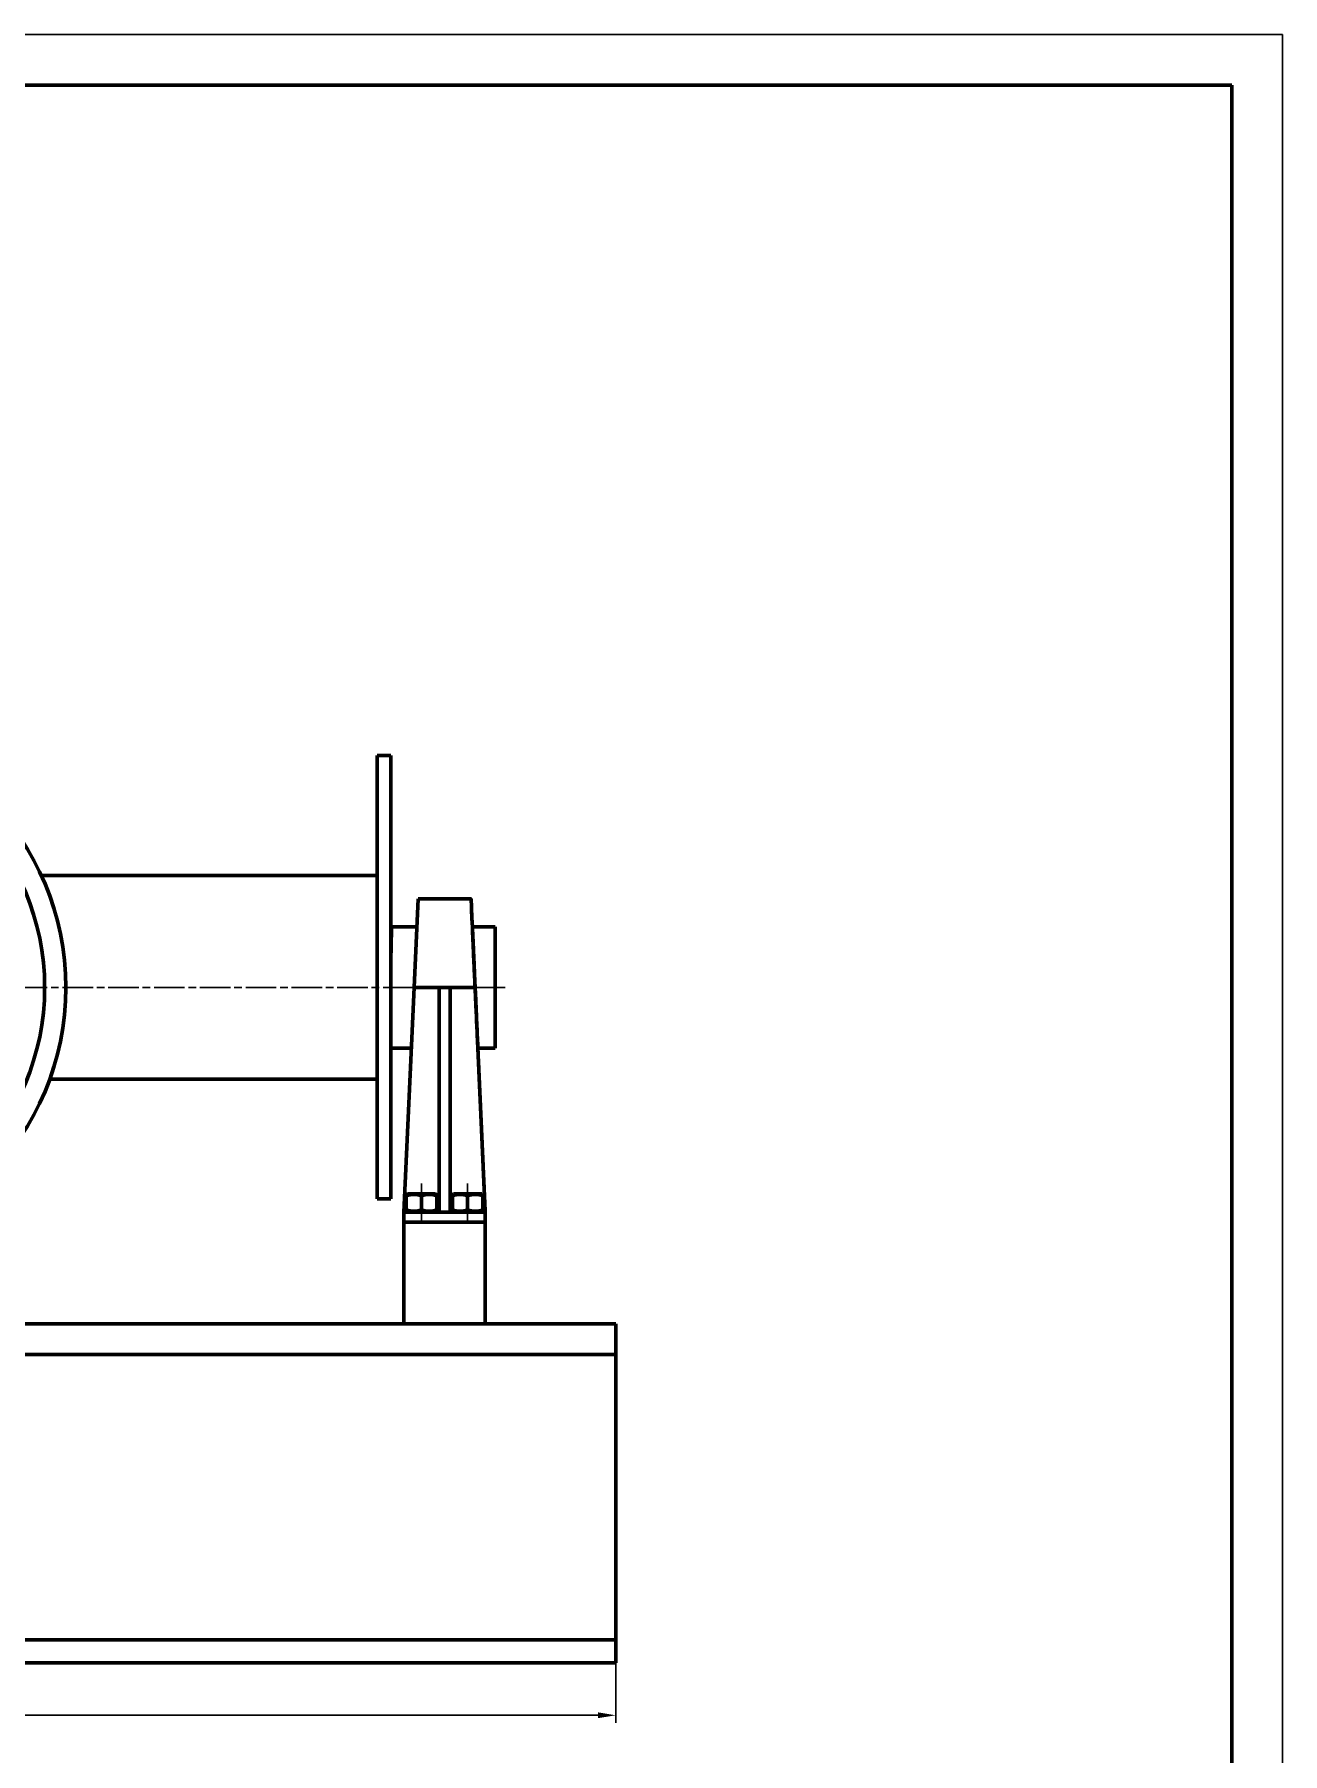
# Model space of a CAD drawing. Header units: millimetres. Extents: x -2161 to -582, y -4625 to -3434.
# Drawn here: x -1217.6 to -972.3, y -3771.5 to -3433.7 of the extents above; entities that cross this region are included whole.
import ezdxf

# ---------------------------------------------------------------- set-up
doc = ezdxf.new("R2010")
doc.units = ezdxf.units.MM
doc.header["$LTSCALE"] = 0.5
doc.linetypes.add('AM_ISO08W050', pattern=[18, 12, -1.5, 3, -1.5])
doc.linetypes.add('AM_ISO08W050x2', pattern=[9, 6, -0.75, 1.5, -0.75])
for name, color, linetype, lineweight in [('AM_0', 7, 'Continuous', 50), ('AM_0N', 7, 'Continuous', 50), ('AM_4', 3, 'Continuous', 25), ('AM_7', 4, 'AM_ISO08W050', 25)]:
    doc.layers.add(name, color=color, linetype=linetype, lineweight=lineweight)
doc.styles.add('MyTemplate', font='tcvn+7284-2003i.ttf', dxfattribs={"width": 0.8, "height": 3.5})
doc.dimstyles.new('Copy of MyTemplate', dxfattribs={"dimtxt": 3.5, "dimasz": 3.5, "dimexe": 1.5, "dimexo": 0, "dimtad": 1, "dimtoh": 1, "dimdec": 0, "dimlfac": 3.003, "dimdsep": 46, "dimtxsty": 'MyTemplate', "dimcen": 5, "dimclrd": 3, "dimclre": 3, "dimclrt": 1, "dimadec": 0, "dimazin": 0, "dimtfac": 1, "dimtdec": 0, "dimtmove": 0, "dimatfit": 3, "dimfxl": 1, "dimlwd": 25, "dimlwe": 25, "dimarcsym": 0})

# ---------------------------------------------------------------- blocks, each defined once
blk = doc.blocks.new('*D9')
at = {"layer": 'AM_0', "color": 3, "lineweight": 25, "transparency": 16777216}
for p, q in [((-1503.06, -3753.7), (-1503.06, -3765.47)), ((-1103.36, -3753.7), (-1103.36, -3765.47)), ((-1499.56, -3763.97), (-1106.86, -3763.97))]:
    blk.add_line(p, q, dxfattribs=at)
at = {"layer": 'AM_0', "color": 3, "transparency": 16777216}
for points in [[(-1499.56, -3763.39), (-1499.56, -3764.55), (-1503.06, -3763.97)], [(-1106.86, -3763.39), (-1106.86, -3764.55), (-1103.36, -3763.97)]]:
    blk.add_solid(points, dxfattribs=at)
at = {"layer": 'Defpoints', "color": 0, "transparency": 16777216}
for p in [(-1503.06, -3753.7), (-1103.36, -3753.7), (-1103.36, -3763.97)]:
    blk.add_point(p, dxfattribs=at)
at = {"layer": 'AM_0', "color": 1, "transparency": 16777216, "insert": (-1303.21, -3761.6), "char_height": 3.5, "attachment_point": 5, "style": 'MyTemplate'}
blk.add_mtext('1200', dxfattribs=at)

msp = doc.modelspace()

# ---------------------------------------------------------------- linework, layer by layer
at = {"layer": 'AM_0'}
for p, q in [((-982.32, -3443.74), (-2141.32, -3443.74)), ((-982.32, -4264.74), (-982.32, -3443.74)), ((-1150.22, -3598.97), (-1216.22, -3598.97)), ((-1147.4, -3609.09), (-1147.56, -3609.09)), ((-1127.06, -3609.09), (-1127.06, -3632.92)), ((-1142.97, -3621.01), (-1130.98, -3621.01)), ((-1150.22, -3638.97), (-1214.54, -3638.97)), ((-1138.04, -3665.1), (-1144.97, -3665.1)), ((-1144.97, -3667.09), (-1144.97, -3687.1)), ((-1135.91, -3665.1), (-1128.99, -3665.1)), ((-1128.99, -3667.09), (-1128.99, -3665.1)), ((-1128.99, -3667.09), (-1128.99, -3687.1)), ((-1445.11, -3687.1), (-1103.36, -3687.1)), ((-1144.97, -3687.1), (-1128.99, -3687.1)), ((-1103.36, -3687.1), (-1103.36, -3753.7)), ((-1503.06, -3693.12), (-1103.36, -3693.12)), ((-1503.06, -3749.17), (-1103.36, -3749.17)), ((-1103.36, -3753.7), (-1503.06, -3753.7))]:
    msp.add_line(p, q, dxfattribs=at)
at = {"layer": 'AM_0', "extrusion": (0, 1, 0)}
for p, q in [((-1150.22, -3575.41), (-1150.22, -3662.53)), ((-1147.56, -3575.41), (-1150.22, -3575.41)), ((-1147.56, -3575.41), (-1147.56, -3662.53)), ((-1147.56, -3575.41), (-1147.56, -3575.41)), ((-1142.97, -3621.01), (-1142.18, -3603.57)), ((-1142.18, -3603.57), (-1131.77, -3603.57)), ((-1142.43, -3609.09), (-1147.56, -3609.09)), ((-1147.56, -3609.09), (-1142.43, -3609.09)), ((-1128.99, -3609.09), (-1131.52, -3609.09)), ((-1131.52, -3609.09), (-1127.06, -3609.09)), ((-1142.97, -3621.01), (-1144.97, -3665.1)), ((-1142.97, -3621.01), (-1136.98, -3621.01)), ((-1138.04, -3621.01), (-1138.04, -3665.1)), ((-1138.04, -3621.01), (-1138.04, -3621.01)), ((-1136.98, -3621.01), (-1138.04, -3621.01)), ((-1138.04, -3665.1), (-1138.04, -3621.01)), ((-1135.91, -3621.01), (-1136.98, -3621.01)), ((-1136.98, -3621.01), (-1135.91, -3621.01)), ((-1135.91, -3621.01), (-1130.98, -3621.01)), ((-1135.91, -3665.1), (-1135.91, -3621.01)), ((-1135.91, -3621.01), (-1135.91, -3665.1)), ((-1128.99, -3665.1), (-1130.98, -3621.01)), ((-1130.98, -3621.01), (-1130.44, -3632.92)), ((-1130.98, -3621.01), (-1130.98, -3621.01)), ((-1217.07, -3632.92), (-1217.1, -3632.92)), ((-1143.51, -3632.92), (-1147.56, -3632.92)), ((-1147.56, -3632.92), (-1143.51, -3632.92)), ((-1138.04, -3632.92), (-1138.04, -3632.92)), ((-1138.04, -3632.92), (-1138.04, -3632.92)), ((-1135.91, -3632.92), (-1135.91, -3632.92)), ((-1135.91, -3632.92), (-1135.91, -3632.92)), ((-1128.99, -3632.92), (-1130.44, -3632.92)), ((-1130.44, -3632.92), (-1128.99, -3664.96)), ((-1130.44, -3632.92), (-1127.06, -3632.92)), ((-1130.44, -3632.92), (-1130.44, -3632.92)), ((-1138.04, -3635.57), (-1138.04, -3635.57)), ((-1135.91, -3635.57), (-1135.91, -3635.57)), ((-1128.99, -3664.9), (-1130.32, -3635.61)), ((-1130.32, -3635.61), (-1130.32, -3635.63)), ((-1130.32, -3635.68), (-1130.32, -3635.63)), ((-1130.32, -3635.68), (-1130.32, -3635.7)), ((-1130.32, -3635.7), (-1128.99, -3664.9)), ((-1138.04, -3638.44), (-1138.04, -3638.44)), ((-1135.91, -3638.44), (-1135.91, -3638.44)), ((-1130.19, -3638.44), (-1130.19, -3638.44)), ((-1130.19, -3638.44), (-1130.19, -3638.44)), ((-1147.56, -3662.53), (-1150.22, -3662.53)), ((-1144.97, -3667.09), (-1144.97, -3665.1)), ((-1128.99, -3667.09), (-1144.97, -3667.09)), ((-1138.04, -3664.9), (-1138.04, -3664.9)), ((-1138.04, -3664.96), (-1138.04, -3664.96)), ((-1136.98, -3665.1), (-1138.04, -3665.1)), ((-1138.04, -3665.1), (-1138.04, -3665.1)), ((-1135.91, -3665.1), (-1136.98, -3665.1)), ((-1135.91, -3664.9), (-1135.91, -3664.9)), ((-1135.91, -3664.96), (-1135.91, -3664.96)), ((-1135.91, -3665.1), (-1135.91, -3665.1))]:
    msp.add_line(p, q, dxfattribs=at)
at = {"layer": 'AM_0'}
for radius in [52.45, 48.26]:
    msp.add_circle((-1263.82, -3621.01), radius, dxfattribs=at)
at = {"layer": 'AM_0', "extrusion": (0, 0, -1)}
for major_axis, start_param, end_param in [((-0.79, 17.44), -1.570791, 0.818464), ((0.54, -11.92), -4.712384, -3.141588), ((0.54, -11.92), -4.712384, -3.141588), ((0.54, -11.92), -3.141588, 0.000005), ((-0.79, 17.44), 0.818464, 1.570801), ((0.54, -11.92), -3.141588, 0.000005), ((0.54, -11.92), 0.000005, 1.570801), ((0.54, -11.92), 0.000005, 1.570801), ((-0.79, 17.44), 2.565554, 3.712822)]:
    msp.add_ellipse((-1130.98, -3621.01), major_axis=major_axis, ratio=0.000109, start_param=start_param, end_param=end_param, dxfattribs=at)
at = {"layer": 'AM_0'}
msp.add_open_spline([(-1147.4, -3609.09), (-1147.41, -3609.39), (-1147.41, -3609.69), (-1147.43, -3610.57), (-1147.45, -3611.15), (-1147.47, -3612.32), (-1147.49, -3612.9), (-1147.51, -3614.08), (-1147.53, -3614.67), (-1147.55, -3615.52), (-1147.55, -3615.77), (-1147.56, -3616.02)], degree=3, knots=[290.335291, 290.335291, 290.335291, 290.335291, 297.493596, 297.493596, 311.023343, 311.023343, 324.536513, 324.536513, 338.008793, 338.008793, 343.676889, 343.676889, 343.676889, 343.676889], dxfattribs=at)
at = {"layer": 'AM_0N'}
for p, q in [((-1144.27, -3661.5), (-1144.5, -3661.64)), ((-1144.5, -3661.64), (-1144.5, -3664.96)), ((-1138.74, -3661.5), (-1144.27, -3661.5)), ((-1141.51, -3661.9), (-1141.51, -3664.69)), ((-1138.74, -3661.5), (-1138.51, -3661.64)), ((-1138.51, -3661.64), (-1138.51, -3664.96)), ((-1135.21, -3661.5), (-1135.45, -3661.64)), ((-1135.45, -3661.64), (-1135.45, -3664.96)), ((-1129.69, -3661.5), (-1135.21, -3661.5)), ((-1132.45, -3661.9), (-1132.45, -3664.69)), ((-1129.69, -3661.5), (-1129.45, -3661.64)), ((-1129.45, -3661.64), (-1129.45, -3664.96)), ((-1144.5, -3664.96), (-1144.27, -3665.1)), ((-1144.27, -3665.1), (-1138.74, -3665.1)), ((-1138.51, -3664.96), (-1138.74, -3665.1)), ((-1135.45, -3664.96), (-1135.21, -3665.1)), ((-1135.21, -3665.1), (-1129.69, -3665.1)), ((-1129.45, -3664.96), (-1129.69, -3665.1))]:
    msp.add_line(p, q, dxfattribs=at)
at = {"layer": 'AM_0N', "extrusion": (0, 0, -1)}
for centre, start, end in [((1143.01, -3665.96), 69.7054, 110.2946), ((1143.01, -3660.64), 249.7054, 290.2946), ((1140.01, -3665.96), 69.7054, 110.2946), ((1140.01, -3660.64), 249.7054, 290.2946), ((1133.95, -3665.96), 69.7054, 110.2946), ((1133.95, -3660.64), 249.7054, 290.2946), ((1130.95, -3665.96), 69.7054, 110.2946), ((1130.95, -3660.64), 249.7054, 290.2946)]:
    msp.add_arc(centre, 4.32, start, end, dxfattribs=at)
at = {"layer": 'AM_4'}
for p, q in [((-972.32, -3433.74), (-2161.32, -3433.74)), ((-972.32, -4274.74), (-972.32, -3433.74))]:
    msp.add_line(p, q, dxfattribs=at)
at = {"layer": 'AM_7'}
msp.add_line((-1125.06, -3621.01), (-1318.27, -3621.01), dxfattribs=at)
at = {"layer": 'AM_7', "linetype": 'AM_ISO08W050x2'}
for p, q in [((-1141.51, -3659.5), (-1141.51, -3667.1)), ((-1132.45, -3659.5), (-1132.45, -3667.1))]:
    msp.add_line(p, q, dxfattribs=at)

# ---------------------------------------------------------------- dimensions: what is measured, and where the dimension line sits
at = {"layer": 'AM_0'}
dim = msp.add_linear_dim(base=(-1103.36, -3763.97), p1=(-1503.06, -3753.7), p2=(-1103.36, -3753.7), dimstyle='Copy of MyTemplate', dxfattribs=at)
dim.commit()
dim.dimension.update_dxf_attribs({"geometry": '*D9', "text_midpoint": (-1303.21, -3763.97), "dimtype": 160})

doc.saveas('drawing.dxf')
